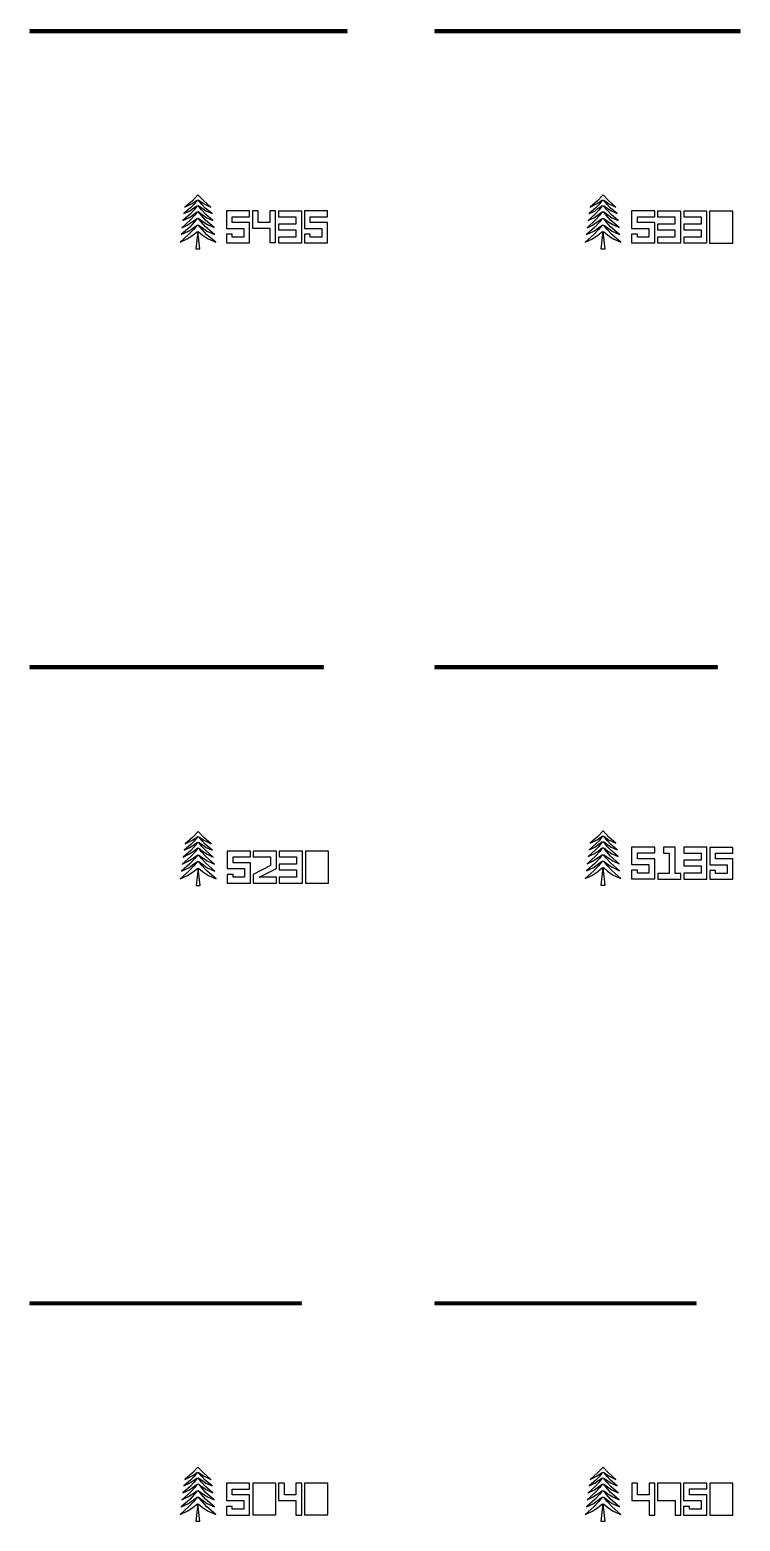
# Model space of a CAD drawing. Extents: x -7680 to 7294, y -7673 to 5744.
# Drawn here: x 1156 to 7294, y -7673 to 5221 of the extents above; entities that cross this region are included whole.
import ezdxf

# ---------------------------------------------------------------- set-up
doc = ezdxf.new("R2010")
doc.units = 0
doc.layers.get('0').update_dxf_attribs({"linetype": 'CONTINUOUS'})

msp = doc.modelspace()

# ---------------------------------------------------------------- linework, layer by layer
for points in [[(1156.5, 5215), (3898.02, 5215), (3898.02, 5221), (1156.5, 5221), (1156.5, 5215)], [(1156.5, 5199), (3898.02, 5199), (3898.02, 5205), (1156.5, 5205), (1156.5, 5199)], [(4657.02, 5215), (7293.54, 5215), (7293.54, 5221), (4657.02, 5221), (4657.02, 5215)], [(4657.02, 5199), (7293.54, 5199), (7293.54, 5205), (4657.02, 5205), (4657.02, 5199)], [(2589.88, 3326.9), (2626.43, 3326.9), (2611.43, 3451.51), (2611.43, 3477.28), (2645.81, 3448.22), (2697.12, 3413.48), (2763.22, 3384.52), (2686.86, 3449.8), (2644.23, 3495.59), (2611.43, 3536.31), (2656.86, 3502.69), (2686.86, 3480.59), (2751.97, 3450.58), (2673.44, 3518.48), (2636.33, 3559.53), (2611.43, 3592.06), (2659.23, 3557.95), (2691.6, 3536.64), (2748.23, 3510.54), (2673.44, 3576.11), (2635.55, 3619.53), (2611.9, 3651.08), (2646.6, 3623.48), (2685.28, 3596.64), (2737.92, 3572.85), (2677.39, 3625.06), (2640.28, 3663.74), (2611.9, 3702.15), (2650.55, 3674.8), (2678.18, 3655.06), (2730.43, 3632.34), (2672.65, 3680.32), (2642.65, 3711.9), (2611.9, 3751.34), (2656.07, 3719.01), (2720.12, 3688.09), (2658.44, 3741.11), (2608.62, 3794.9), (2561.7, 3743.62), (2496.19, 3688.09), (2558.97, 3719.01), (2604.41, 3751.34), (2573.97, 3709.53), (2544.76, 3681.9), (2487.29, 3632.34), (2536.86, 3654.27), (2564.49, 3675.59), (2603.94, 3702.15), (2573.18, 3660.59), (2540.81, 3627.43), (2478.86, 3572.85), (2534.49, 3599.01), (2569.23, 3623.48), (2604.41, 3651.08), (2581.07, 3617.95), (2543.97, 3577.69), (2470.89, 3510.07), (2516.33, 3533.48), (2550.28, 3554.8), (2604.88, 3592.06), (2577.12, 3557.16), (2537.65, 3514.53), (2464.33, 3451.05), (2527.39, 3479.8), (2560.55, 3504.27), (2604.41, 3536.31), (2569.23, 3493.22), (2528.18, 3450.59), (2454.03, 3384.06), (2516.33, 3413.48), (2563.7, 3445.06), (2604.88, 3477.28), (2604.88, 3451.51), (2589.88, 3326.9)], [(6090.4, 3326.9), (6126.95, 3326.9), (6111.95, 3451.51), (6111.95, 3477.28), (6146.33, 3448.22), (6197.65, 3413.48), (6263.74, 3384.52), (6187.38, 3449.8), (6144.75, 3495.59), (6111.95, 3536.31), (6157.38, 3502.69), (6187.38, 3480.59), (6252.5, 3450.58), (6173.96, 3518.48), (6136.86, 3559.53), (6111.95, 3592.06), (6159.75, 3557.95), (6192.12, 3536.64), (6248.75, 3510.54), (6173.96, 3576.11), (6136.07, 3619.53), (6112.42, 3651.08), (6147.12, 3623.48), (6185.8, 3596.64), (6238.44, 3572.85), (6177.91, 3625.06), (6140.8, 3663.74), (6112.42, 3702.15), (6151.07, 3674.8), (6178.7, 3655.06), (6230.95, 3632.34), (6173.17, 3680.32), (6143.17, 3711.9), (6112.42, 3751.34), (6156.59, 3719.01), (6220.64, 3688.09), (6158.96, 3741.11), (6109.14, 3794.9), (6062.22, 3743.62), (5996.71, 3688.09), (6059.49, 3719.01), (6104.93, 3751.34), (6074.49, 3709.53), (6045.28, 3681.9), (5987.81, 3632.34), (6037.38, 3654.27), (6065.01, 3675.59), (6104.46, 3702.15), (6073.7, 3660.59), (6041.33, 3627.43), (5979.38, 3572.85), (6035.01, 3599.01), (6069.75, 3623.48), (6104.93, 3651.08), (6081.59, 3617.95), (6044.49, 3577.69), (5971.41, 3510.07), (6016.86, 3533.48), (6050.8, 3554.8), (6105.4, 3592.06), (6077.65, 3557.16), (6038.17, 3514.53), (5964.86, 3451.05), (6027.91, 3479.8), (6061.07, 3504.27), (6104.93, 3536.31), (6069.75, 3493.22), (6028.7, 3450.59), (5954.55, 3384.06), (6016.86, 3413.48), (6064.22, 3445.06), (6105.4, 3477.28), (6105.4, 3451.51), (6090.4, 3326.9)], [(2854.83, 3379.7), (3054.83, 3379.7), (3054.83, 3554.7), (2904.83, 3554.7), (2904.83, 3604.7), (3054.83, 3604.7), (3054.83, 3654.7), (2854.83, 3654.7), (2854.83, 3504.7), (3004.83, 3504.7), (3004.83, 3429.7), (2904.83, 3429.7), (2904.83, 3454.7), (2854.83, 3454.7), (2854.83, 3379.7)], [(3229.96, 3380.99), (3279.5, 3380.99), (3279.5, 3655.99), (3229.5, 3655.99), (3229.5, 3555.99), (3129.5, 3555.99), (3129.5, 3655.99), (3079.5, 3655.99), (3079.5, 3505.99), (3229.5, 3505.99), (3229.96, 3380.99)], [(3305.31, 3379.43), (3505.31, 3379.43), (3505.31, 3654.43), (3305.31, 3654.43), (3305.31, 3604.43), (3455.31, 3604.43), (3455.31, 3541.43), (3305.31, 3541.43), (3305.31, 3492.43), (3455.31, 3492.43), (3455.31, 3429.43), (3305.31, 3429.43), (3305.31, 3379.43)], [(3529.27, 3379.7), (3729.27, 3379.7), (3729.27, 3554.7), (3579.27, 3554.7), (3579.27, 3604.7), (3729.27, 3604.7), (3729.27, 3654.7), (3529.27, 3654.7), (3529.27, 3504.7), (3679.27, 3504.7), (3679.27, 3429.7), (3579.27, 3429.7), (3579.27, 3454.7), (3529.27, 3454.7), (3529.27, 3379.7)], [(6355.35, 3379.7), (6555.35, 3379.7), (6555.35, 3554.7), (6405.35, 3554.7), (6405.35, 3604.7), (6555.35, 3604.7), (6555.35, 3654.7), (6355.35, 3654.7), (6355.35, 3504.7), (6505.35, 3504.7), (6505.35, 3429.7), (6405.35, 3429.7), (6405.35, 3454.7), (6355.35, 3454.7), (6355.35, 3379.7)], [(6580.61, 3378.28), (6780.61, 3378.28), (6780.61, 3653.28), (6580.61, 3653.28), (6580.61, 3603.28), (6730.61, 3603.28), (6730.61, 3540.28), (6580.61, 3540.28), (6580.61, 3491.28), (6730.61, 3491.28), (6730.61, 3428.28), (6580.61, 3428.28), (6580.61, 3378.28)], [(6806.09, 3378.28), (7006.09, 3378.28), (7006.09, 3653.28), (6806.09, 3653.28), (6806.09, 3603.28), (6956.09, 3603.28), (6956.09, 3540.28), (6806.09, 3540.28), (6806.09, 3491.28), (6956.09, 3491.28), (6956.09, 3428.28), (6806.09, 3428.28), (6806.09, 3378.28)], [(7030.1, 3377.87), (7230.1, 3377.87), (7230.1, 3652.87), (7030.1, 3652.87), (7030.1, 3377.87)], [(1156.5, -285), (3693.02, -285), (3693.02, -279), (1156.5, -279), (1156.5, -285)], [(1156.5, -301), (3693.02, -301), (3693.02, -295), (1156.5, -295), (1156.5, -301)], [(4657.02, -285), (7098.54, -285), (7098.54, -279), (4657.02, -279), (4657.02, -285)], [(4657.02, -301), (7098.54, -301), (7098.54, -295), (4657.02, -295), (4657.02, -301)], [(2592.36, -2176.82), (2628.9, -2176.82), (2613.91, -2052.21), (2613.91, -2026.44), (2648.28, -2055.51), (2699.6, -2090.24), (2765.69, -2119.2), (2689.34, -2053.93), (2646.7, -2008.14), (2613.91, -1967.41), (2659.34, -2001.03), (2689.34, -2023.14), (2754.45, -2053.14), (2675.92, -1985.24), (2638.81, -1944.19), (2613.91, -1911.67), (2661.7, -1945.77), (2694.07, -1967.08), (2750.7, -1993.18), (2675.92, -1927.61), (2638.02, -1884.19), (2614.38, -1852.64), (2649.07, -1880.24), (2687.76, -1907.08), (2740.4, -1930.87), (2679.86, -1878.66), (2642.76, -1839.98), (2614.38, -1801.58), (2653.02, -1828.93), (2680.65, -1848.66), (2732.9, -1871.38), (2675.13, -1823.4), (2645.13, -1791.82), (2614.38, -1752.39), (2658.55, -1784.72), (2722.6, -1815.63), (2660.92, -1762.61), (2611.1, -1708.82), (2564.18, -1760.1), (2498.67, -1815.63), (2561.44, -1784.72), (2606.88, -1752.39), (2576.44, -1794.19), (2547.23, -1821.82), (2489.76, -1871.38), (2539.34, -1849.45), (2566.97, -1828.14), (2606.41, -1801.58), (2575.65, -1843.14), (2543.28, -1876.3), (2481.33, -1930.87), (2536.97, -1904.72), (2571.7, -1880.24), (2606.88, -1852.64), (2583.55, -1885.77), (2546.44, -1926.03), (2473.37, -1993.65), (2518.81, -1970.24), (2552.76, -1948.93), (2607.35, -1911.67), (2579.6, -1946.56), (2540.13, -1989.19), (2466.81, -2052.68), (2529.86, -2023.93), (2563.02, -1999.45), (2606.88, -1967.41), (2571.7, -2010.51), (2530.65, -2053.14), (2456.5, -2119.67), (2518.81, -2090.24), (2566.18, -2058.66), (2607.35, -2026.44), (2607.35, -2052.21), (2592.36, -2176.82)], [(6090.4, -2173.1), (6126.95, -2173.1), (6111.95, -2048.49), (6111.95, -2022.72), (6146.33, -2051.78), (6197.65, -2086.52), (6263.74, -2115.48), (6187.38, -2050.2), (6144.75, -2004.41), (6111.95, -1963.69), (6157.38, -1997.31), (6187.38, -2019.41), (6252.5, -2049.42), (6173.96, -1981.52), (6136.86, -1940.47), (6111.95, -1907.94), (6159.75, -1942.05), (6192.12, -1963.36), (6248.75, -1989.46), (6173.96, -1923.89), (6136.07, -1880.47), (6112.42, -1848.92), (6147.12, -1876.52), (6185.8, -1903.36), (6238.44, -1927.15), (6177.91, -1874.94), (6140.8, -1836.26), (6112.42, -1797.85), (6151.07, -1825.2), (6178.7, -1844.94), (6230.95, -1867.66), (6173.17, -1819.68), (6143.17, -1788.1), (6112.42, -1748.66), (6156.59, -1780.99), (6220.64, -1811.91), (6158.96, -1758.89), (6109.14, -1705.1), (6062.22, -1756.38), (5996.71, -1811.91), (6059.49, -1780.99), (6104.93, -1748.66), (6074.49, -1790.47), (6045.28, -1818.1), (5987.81, -1867.66), (6037.38, -1845.73), (6065.01, -1824.41), (6104.46, -1797.85), (6073.7, -1839.41), (6041.33, -1872.57), (5979.38, -1927.15), (6035.01, -1900.99), (6069.75, -1876.52), (6104.93, -1848.92), (6081.59, -1882.05), (6044.49, -1922.31), (5971.41, -1989.93), (6016.86, -1966.52), (6050.8, -1945.2), (6105.4, -1907.94), (6077.65, -1942.84), (6038.17, -1985.47), (5964.86, -2048.95), (6027.91, -2020.2), (6061.07, -1995.73), (6104.93, -1963.69), (6069.75, -2006.78), (6028.7, -2049.41), (5954.55, -2115.95), (6016.86, -2086.52), (6064.22, -2054.94), (6105.4, -2022.72), (6105.4, -2048.49), (6090.4, -2173.1)], [(2861.77, -2155.62), (3061.77, -2155.62), (3061.77, -1980.62), (2911.77, -1980.62), (2911.77, -1930.62), (3061.77, -1930.62), (3061.77, -1880.62), (2861.77, -1880.62), (2861.77, -2030.62), (3011.77, -2030.62), (3011.77, -2105.62), (2911.77, -2105.62), (2911.77, -2080.62), (2861.77, -2080.62), (2861.77, -2155.62)], [(3086.77, -2155.62), (3286.77, -2155.62), (3286.77, -2105.62), (3136.77, -2105.62), (3286.77, -2030.62), (3286.77, -1880.62), (3086.77, -1880.62), (3086.77, -1930.62), (3236.77, -1930.62), (3236.77, -2005.62), (3086.77, -2080.62), (3086.77, -2155.62)], [(3311.77, -2155.62), (3511.77, -2155.62), (3511.77, -1880.62), (3311.77, -1880.62), (3311.77, -1930.62), (3461.77, -1930.62), (3461.77, -1993.62), (3311.77, -1993.62), (3311.77, -2042.62), (3461.77, -2042.62), (3461.77, -2105.62), (3311.77, -2105.62), (3311.77, -2155.62)], [(3536.77, -2155.62), (3736.77, -2155.62), (3736.77, -1880.62), (3536.77, -1880.62), (3536.77, -2155.62)], [(6355.35, -2120.3), (6555.35, -2120.3), (6555.35, -1945.3), (6405.35, -1945.3), (6405.35, -1895.3), (6555.35, -1895.3), (6555.35, -1845.3), (6355.35, -1845.3), (6355.35, -1995.3), (6505.35, -1995.3), (6505.35, -2070.3), (6405.35, -2070.3), (6405.35, -2045.3), (6355.35, -2045.3), (6355.35, -2120.3)], [(6581.42, -2121.07), (6781.42, -2121.07), (6781.29, -2072.05), (6731.29, -2072.05), (6731.29, -1847.05), (6631.29, -1847.05), (6631.29, -1897.05), (6681.29, -1897.05), (6681.29, -2072.05), (6581.29, -2072.05), (6581.42, -2121.07)], [(6807.05, -2121.34), (7007.05, -2121.34), (7007.05, -1846.34), (6807.05, -1846.34), (6807.05, -1896.34), (6957.05, -1896.34), (6957.05, -1959.34), (6807.05, -1959.34), (6807.05, -2008.34), (6957.05, -2008.34), (6957.05, -2071.34), (6807.05, -2071.34), (6807.05, -2121.34)], [(7031.26, -2122.31), (7231.26, -2122.31), (7231.26, -1947.31), (7081.26, -1947.31), (7081.26, -1897.31), (7231.26, -1897.31), (7231.26, -1847.31), (7031.26, -1847.31), (7031.26, -1997.31), (7181.26, -1997.31), (7181.26, -2072.31), (7081.26, -2072.31), (7081.26, -2047.31), (7031.26, -2047.31), (7031.26, -2122.31)], [(1156.5, -5785), (3503.02, -5785), (3503.02, -5779), (1156.5, -5779), (1156.5, -5785)], [(1156.5, -5801), (3503.02, -5801), (3503.02, -5795), (1156.5, -5795), (1156.5, -5801)], [(4657.02, -5785), (6913.54, -5785), (6913.54, -5779), (4657.02, -5779), (4657.02, -5785)], [(4657.02, -5801), (6913.54, -5801), (6913.54, -5795), (4657.02, -5795), (4657.02, -5801)], [(2589.88, -7673.1), (2626.43, -7673.1), (2611.43, -7548.49), (2611.43, -7522.72), (2645.81, -7551.78), (2697.12, -7586.52), (2763.22, -7615.48), (2686.86, -7550.2), (2644.23, -7504.41), (2611.43, -7463.69), (2656.86, -7497.31), (2686.86, -7519.41), (2751.97, -7549.42), (2673.44, -7481.52), (2636.33, -7440.47), (2611.43, -7407.94), (2659.23, -7442.05), (2691.6, -7463.36), (2748.23, -7489.46), (2673.44, -7423.89), (2635.55, -7380.47), (2611.9, -7348.92), (2646.6, -7376.52), (2685.28, -7403.36), (2737.92, -7427.15), (2677.39, -7374.94), (2640.28, -7336.26), (2611.9, -7297.85), (2650.55, -7325.2), (2678.18, -7344.94), (2730.43, -7367.66), (2672.65, -7319.68), (2642.65, -7288.1), (2611.9, -7248.66), (2656.07, -7280.99), (2720.12, -7311.91), (2658.44, -7258.89), (2608.62, -7205.1), (2561.7, -7256.38), (2496.19, -7311.91), (2558.97, -7280.99), (2604.41, -7248.66), (2573.97, -7290.47), (2544.76, -7318.1), (2487.29, -7367.66), (2536.86, -7345.73), (2564.49, -7324.41), (2603.94, -7297.85), (2573.18, -7339.41), (2540.81, -7372.57), (2478.86, -7427.15), (2534.49, -7400.99), (2569.23, -7376.52), (2604.41, -7348.92), (2581.07, -7382.05), (2543.97, -7422.31), (2470.89, -7489.93), (2516.33, -7466.52), (2550.28, -7445.2), (2604.88, -7407.94), (2577.12, -7442.84), (2537.65, -7485.47), (2464.33, -7548.95), (2527.39, -7520.2), (2560.55, -7495.73), (2604.41, -7463.69), (2569.23, -7506.78), (2528.18, -7549.41), (2454.03, -7615.94), (2516.33, -7586.52), (2563.7, -7554.94), (2604.88, -7522.72), (2604.88, -7548.49), (2589.88, -7673.1)], [(6090.4, -7673.1), (6126.95, -7673.1), (6111.95, -7548.49), (6111.95, -7522.72), (6146.33, -7551.78), (6197.65, -7586.52), (6263.74, -7615.48), (6187.38, -7550.2), (6144.75, -7504.41), (6111.95, -7463.69), (6157.38, -7497.31), (6187.38, -7519.41), (6252.5, -7549.42), (6173.96, -7481.52), (6136.86, -7440.47), (6111.95, -7407.94), (6159.75, -7442.05), (6192.12, -7463.36), (6248.75, -7489.46), (6173.96, -7423.89), (6136.07, -7380.47), (6112.42, -7348.92), (6147.12, -7376.52), (6185.8, -7403.36), (6238.44, -7427.15), (6177.91, -7374.94), (6140.8, -7336.26), (6112.42, -7297.85), (6151.07, -7325.2), (6178.7, -7344.94), (6230.95, -7367.66), (6173.17, -7319.68), (6143.17, -7288.1), (6112.42, -7248.66), (6156.59, -7280.99), (6220.64, -7311.91), (6158.96, -7258.89), (6109.14, -7205.1), (6062.22, -7256.38), (5996.71, -7311.91), (6059.49, -7280.99), (6104.93, -7248.66), (6074.49, -7290.47), (6045.28, -7318.1), (5987.81, -7367.66), (6037.38, -7345.73), (6065.01, -7324.41), (6104.46, -7297.85), (6073.7, -7339.41), (6041.33, -7372.57), (5979.38, -7427.15), (6035.01, -7400.99), (6069.75, -7376.52), (6104.93, -7348.92), (6081.59, -7382.05), (6044.49, -7422.31), (5971.41, -7489.93), (6016.86, -7466.52), (6050.8, -7445.2), (6105.4, -7407.94), (6077.65, -7442.84), (6038.17, -7485.47), (5964.86, -7548.95), (6027.91, -7520.2), (6061.07, -7495.73), (6104.93, -7463.69), (6069.75, -7506.78), (6028.7, -7549.41), (5954.55, -7615.94), (6016.86, -7586.52), (6064.22, -7554.94), (6105.4, -7522.72), (6105.4, -7548.49), (6090.4, -7673.1)], [(2854.83, -7620.3), (3054.83, -7620.3), (3054.83, -7445.3), (2904.83, -7445.3), (2904.83, -7395.3), (3054.83, -7395.3), (3054.83, -7345.3), (2854.83, -7345.3), (2854.83, -7495.3), (3004.83, -7495.3), (3004.83, -7570.3), (2904.83, -7570.3), (2904.83, -7545.3), (2854.83, -7545.3), (2854.83, -7620.3)], [(3081.71, -7619.22), (3281.71, -7619.22), (3281.71, -7344.22), (3081.71, -7344.22), (3081.71, -7619.22)], [(3455.93, -7619.84), (3505.93, -7619.84), (3505.93, -7344.84), (3455.93, -7344.84), (3455.93, -7444.84), (3355.93, -7444.84), (3355.93, -7344.84), (3305.93, -7344.84), (3305.93, -7494.84), (3455.93, -7494.84), (3455.93, -7619.84)], [(3530.68, -7619.22), (3730.68, -7619.22), (3730.68, -7344.22), (3530.68, -7344.22), (3530.68, -7619.22)], [(6506.33, -7619.74), (6556.33, -7619.74), (6556.33, -7344.74), (6506.33, -7344.74), (6506.33, -7444.74), (6406.33, -7444.74), (6406.33, -7344.74), (6356.33, -7344.74), (6356.33, -7494.74), (6506.33, -7494.74), (6506.33, -7619.74)], [(6730.81, -7619.74), (6780.81, -7619.74), (6780.81, -7344.74), (6580.81, -7344.74), (6580.81, -7494.74), (6730.81, -7494.74), (6730.81, -7619.74)], [(6805.42, -7619.87), (7005.42, -7619.87), (7005.42, -7444.87), (6855.42, -7444.87), (6855.42, -7394.87), (7005.42, -7394.87), (7005.42, -7344.87), (6805.42, -7344.87), (6805.42, -7494.87), (6955.42, -7494.87), (6955.42, -7569.87), (6855.42, -7569.87), (6855.42, -7544.87), (6805.42, -7544.87), (6805.42, -7619.87)], [(7030.87, -7619.78), (7230.87, -7619.78), (7230.87, -7344.78), (7030.87, -7344.78), (7030.87, -7619.78)]]:
    msp.add_lwpolyline(points, close=True)

doc.saveas('drawing.dxf')
